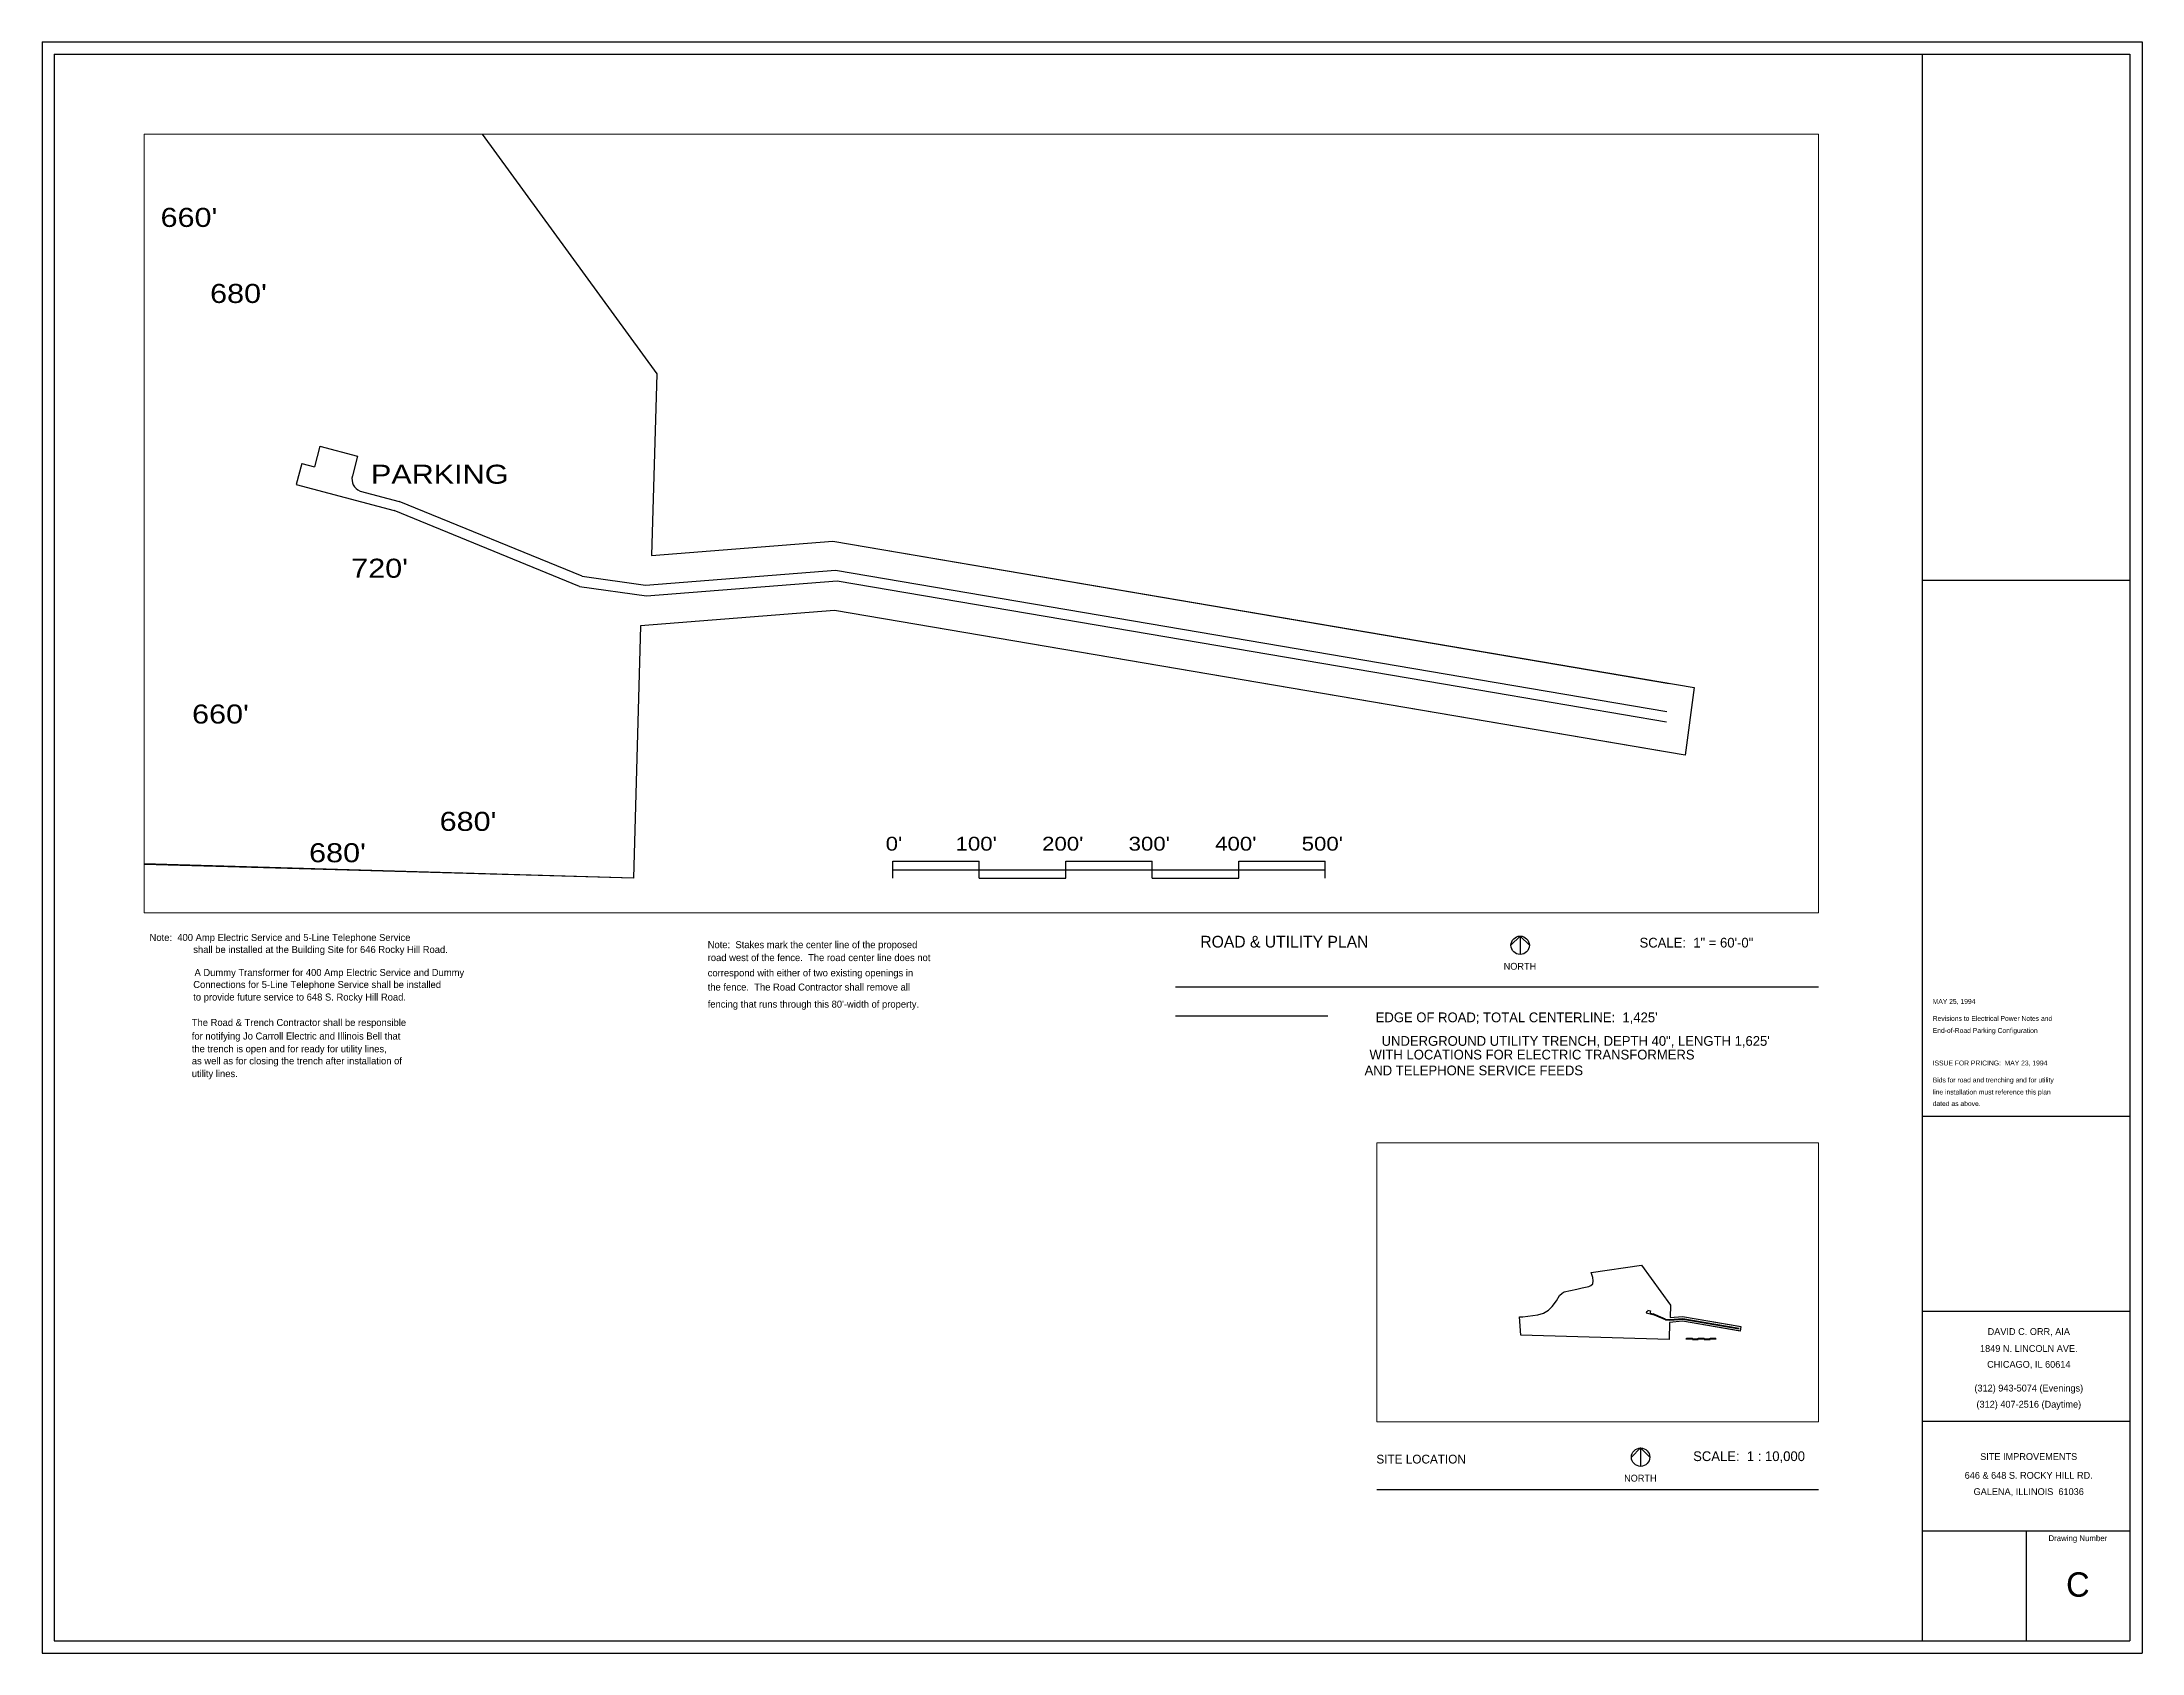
# Paper-space layout 'Layout1' of a CAD drawing. Extents: x 3.4 to 46.4, y -26.1 to 6.9.
# The model-space entities are those that its viewports show. They can reach past a viewport. Long polylines and large blocks are cut down to what shows.
import ezdxf
from ezdxf.enums import TextEntityAlignment as Align

# ---------------------------------------------------------------- set-up
doc = ezdxf.new("R2010")
doc.units = 0
doc.header["$LTSCALE"] = 500
doc.header["$MEASUREMENT"] = 0
doc.linetypes.add('DASHDOT', pattern=[1, 0.5, -0.25, 0, -0.25])
for name, color, linetype in [('LAYOUT', 7, 'CONTINUOUS'), ('ROAD', 1, 'CONTINUOUS'), ('SCALE', 7, 'CONTINUOUS'), ('SITEPERIMETER', 201, 'DASHDOT'), ('SITEPL646', 7, 'DASHDOT'), ('SITEPL648', 7, 'DASHDOT'), ('TEXT0', 7, 'CONTINUOUS')]:
    doc.layers.add(name, color=color, linetype=linetype)
doc.styles.get("Standard").update_dxf_attribs({"font": 'txt', "height": 0.2})

msp = doc.modelspace()

# ---------------------------------------------------------------- linework, layer by layer
at = {"layer": 'ROAD'}
for p, q in [((25988, 5092), (25911, 4802)), ((25988, 5092), (26510, 4952)), ((26510, 4952), (26437, 4680)), ((25737, 4848), (25659, 4558)), ((25737, 4848), (25911, 4802)), ((25659, 4558), (27016, 4196)), ((26543, 4468), (27088, 4322)), ((29587, 3145), (27016, 4196)), ((29625, 3285), (27088, 4322)), ((29625, 3285), (30504, 3161)), ((30504, 3161), (33137, 3369)), ((30516, 3014), (33161, 3223)), ((33137, 3369), (42298, 1811)), ((33161, 3223), (42275, 1673)), ((29587, 3145), (30516, 3014)), ((42298, 1811), (44664, 1408)), ((42275, 1673), (44663, 1266))]:
    msp.add_line(p, q, dxfattribs=at)
msp.add_arc((26611, 4634), 180, 165.0738, 247.7616, dxfattribs=at)
at = {"layer": 'SCALE'}
for p, q in [((33930, -905), (33930, -665)), ((33930, -665), (35130, -665)), ((33930, -785), (39930, -785)), ((35130, -905), (35130, -665)), ((36330, -905), (36330, -665)), ((36330, -665), (37530, -665)), ((37530, -905), (37530, -665)), ((38730, -905), (38730, -665)), ((38730, -665), (39930, -665)), ((39930, -905), (39930, -665)), ((35130, -905), (36330, -905)), ((37530, -905), (38730, -905))]:
    msp.add_line(p, q, dxfattribs=at)
at = {"layer": 'SITEPERIMETER'}
msp.add_lwpolyline([(0, 0), (-283, 3758), (415, 3731), (3456, 4127), (4617, 4477), (5663, 5073), (6431, 5819), (7263, 7033), (7924, 8120), (8478, 8589), (8862, 8866), (11450, 9366), (12557, 9692), (13881, 9910), (14352, 10127), (14733, 10490), (14806, 11087), (14733, 11776), (14384, 12838), (24692, 14288), (30658, 6094), (30586, 3575), (33098, 3774), (45046, 1741), (44922, 805), (33121, 2812), (30435, 2600), (30335, -905)], close=True, dxfattribs=at)
at = {"layer": 'SITEPL646'}
for p, q in [((14384, 12838), (24692, 14288)), ((24692, 14288), (30658, 6094)), ((30658, 6094), (30586, 3575)), ((30586, 3575), (33098, 3774)), ((33098, 3774), (44697, 1800))]:
    msp.add_line(p, q, dxfattribs=at)
at = {"layer": 'SITEPL648'}
for p, q in [((0, 0), (-283, 3758)), ((33121, 2812), (30435, 2600)), ((44618, 856), (33121, 2812)), ((30435, 2600), (30335, -905)), ((30335, -905), (3, -38))]:
    msp.add_line(p, q, dxfattribs=at)

# ---------------------------------------------------------------- texts
at = {"layer": 'TEXT0', "width": 1.2}
for s, height, p in [("660'", 264, (23777, 8132)), ("680'", 264, (24464, 7077)), ('PARKING', 264, (26695, 4569)), ("720'", 264, (26421, 3265)), ("660'", 264, (24214, 1242)), ("680'", 264, (27647, -247)), ("680'", 264, (25837, -682)), ("0'", 192, (33833, -521)), ("100'", 192, (34802, -521)), ("200'", 192, (36002, -521)), ("300'", 192, (37202, -521)), ("400'", 192, (38402, -521)), ("500'", 192, (39602, -521))]:
    msp.add_text(s, height=height, dxfattribs=at).set_placement(p)

psp = doc.layouts.get("Layout1")

# ---------------------------------------------------------------- linework, layer by layer
at = {"layer": 'LAYOUT'}
for p, q in [((3.429, 6.881), (3.429, -26.119)), ((3.429, 6.881), (46.429, 6.881)), ((46.429, 6.881), (46.429, -26.119)), ((3.679, 6.631), (46.179, 6.631)), ((3.679, 6.631), (3.679, -25.869)), ((41.929, 6.631), (41.929, -25.869)), ((46.179, 6.631), (46.179, -25.869)), ((41.929, -4.144), (46.179, -4.144)), ((33.508, -11.622), (33.696, -11.434)), ((33.696, -11.434), (33.696, -11.81)), ((33.696, -11.434), (33.884, -11.622)), ((39.807, -12.479), (26.641, -12.479)), ((41.929, -15.119), (46.179, -15.119)), ((41.929, -19.119), (46.179, -19.119)), ((41.929, -21.369), (46.179, -21.369)), ((35.974, -22.107), (36.162, -21.919)), ((36.162, -21.919), (36.35, -22.107)), ((36.162, -21.919), (36.162, -22.295)), ((39.804, -22.779), (30.759, -22.779)), ((41.929, -23.619), (46.179, -23.619)), ((44.054, -23.619), (44.054, -25.869)), ((3.429, -26.119), (46.429, -26.119)), ((3.679, -25.869), (46.179, -25.869)), ((42.429, -26.119), (44.938, -26.119))]:
    psp.add_line(p, q, dxfattribs=at)
for centre in [(33.696, -11.622), (36.162, -22.107)]:
    psp.add_circle(centre, 0.188, dxfattribs=at)
at = {"layer": 'ROAD'}
psp.add_line((26.641, -13.069), (29.757, -13.069), dxfattribs=at)

# ---------------------------------------------------------------- texts
at = {"layer": 'LAYOUT'}
for s, height, p in [('Note:  400 Amp Electric Service and 5-Line Telephone Service', 0.144, (5.632, -11.534)), ('Note:  Stakes mark the center line of the proposed', 0.144, (17.06, -11.681)), ('shall be installed at the Building Site for 646 Rocky Hill Road.', 0.144, (6.526, -11.78)), ('road west of the fence.  The road center line does not', 0.144, (17.06, -11.946)), ('Connections for 5-Line Telephone Service shall be installed', 0.144, (6.526, -12.497)), ('A Dummy Transformer for 400 Amp Electric Service and Dummy ', 0.144, (6.552, -12.251)), ('the fence.  The Road Contractor shall remove all', 0.144, (17.06, -12.549)), ('correspond with either of two existing openings in', 0.144, (17.06, -12.259)), ('to provide future service to 648 S. Rocky Hill Road.', 0.144, (6.526, -12.754)), ("fencing that runs through this 80'-width of property.", 0.144, (17.06, -12.899)), ('MAY 25, 1994', 0.1, (42.143, -12.822)), ('The Road & Trench Contractor shall be responsible', 0.144, (6.496, -13.275)), ('Revisions to Electrical Power Notes and', 0.1, (42.143, -13.17)), ('End-of-Road Parking Configuration', 0.1, (42.143, -13.417)), ('for notifying Jo Carroll Electric and Illinois Bell that', 0.144, (6.496, -13.552)), ('the trench is open and for ready for utility lines,', 0.144, (6.496, -13.814)), ('as well as for closing the trench after installation of', 0.144, (6.496, -14.061)), ('utility lines.', 0.144, (6.496, -14.322)), ('ISSUE FOR PRICING:  MAY 23, 1994', 0.1, (42.143, -14.083)), ('line installation must reference this plan', 0.1, (42.143, -14.678)), ('Bids for road and trenching and for utility', 0.1, (42.143, -14.431)), ('dated as above.', 0.1, (42.143, -14.914)), ('SITE LOCATION', 0.18, (30.752, -22.237))]:
    psp.add_text(s, height=height, dxfattribs=at).set_placement(p)
for s, height, p in [('ROAD & UTILITY PLAN', 0.24, (28.868, -11.668)), ('SCALE:  1" = 60\'-0"', 0.2, (37.305, -11.668)), ('NORTH', 0.14, (33.691, -12.122)), ("EDGE OF ROAD; TOTAL CENTERLINE:  1,425'", 0.2, (33.624, -13.198)), ('WITH LOCATIONS FOR ELECTRIC TRANSFORMERS', 0.2, (33.939, -13.961)), ('UNDERGROUND UTILITY TRENCH, DEPTH 40", LENGTH 1,625\'', 0.2, (34.833, -13.681)), ('AND TELEPHONE SERVICE FEEDS', 0.2, (32.747, -14.285)), ('DAVID C. ORR, AIA', 0.14, (44.111, -19.604)), ('1849 N. LINCOLN AVE.', 0.14, (44.111, -19.951)), ('CHICAGO, IL 60614', 0.14, (44.111, -20.276)), ('(312) 943-5074 (Evenings)', 0.14, (44.111, -20.762)), ('(312) 407-2516 (Daytime)', 0.14, (44.111, -21.093)), ('SCALE:  1 : 10,000', 0.2, (38.383, -22.187)), ('SITE IMPROVEMENTS', 0.14, (44.109, -22.164)), ('NORTH', 0.14, (36.157, -22.607)), ('646 & 648 S. ROCKY HILL RD.', 0.14, (44.109, -22.55)), ('GALENA, ILLINOIS  61036', 0.14, (44.109, -22.883)), ('Drawing Number', 0.12, (45.116, -23.827)), ('C', 0.5, (45.116, -24.966))]:
    psp.add_text(s, height=height, dxfattribs=at).set_placement(p, align=Align.CENTER)

# ---------------------------------------------------------------- viewports
psp.add_viewport(center=(22.662, -2.982), size=(34.283, 15.94693), view_center_point=(35158.854, 4017.494), view_height=10800.43202, status=3, dxfattribs=at)
vp = psp.add_viewport(center=(35.282, -18.525), size=(9.044, 5.71508), view_center_point=(15709.748, 10803.324), view_height=57150.83799, dxfattribs=at)
vp.frozen_layers = ['TEXT0']

doc.saveas('drawing.dxf')
